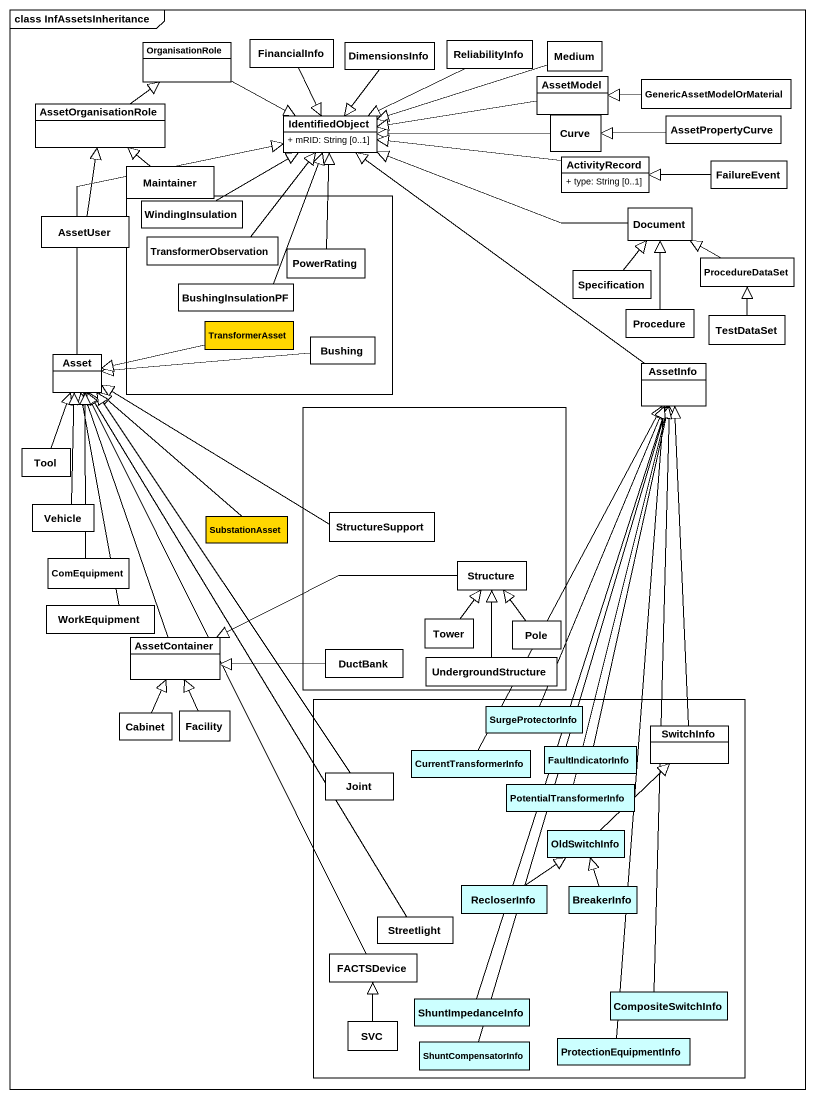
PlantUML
@startuml
mainframe class InfAssetsInheritance
hide circle
hide empty members
skinparam classAttributeIconSize 0
class OrganisationRole
class FinancialInfo #FFFFFF
class DimensionsInfo #FFFFFF
class ReliabilityInfo #FFFFFF
class Medium #FFFFFF
class AssetModel
class GenericAssetModelOrMaterial
class AssetOrganisationRole
class IdentifiedObject #FFFFFF {
  + mRID: String [0..1]
}
class Curve #FFFFFF
class AssetPropertyCurve #FFFFFF
class Maintainer
class ActivityRecord #FFFFFF {
  + type: String [0..1]
}
class FailureEvent #FFFFFF
class AssetUser
rectangle " " as rectangle1 #FFFFFF {
  class WindingInsulation #FFFFFF
  class TransformerObservation #FFFFFF
  class PowerRating #FFFFFF
  class BushingInsulationPF #FFFFFF
  class TransformerAsset #FFD700
  class Bushing #FFFFFF
}
class Document #FFFFFF
class Specification #FFFFFF
class ProcedureDataSet #FFFFFF
class Procedure
class TestDataSet #FFFFFF
class Asset #FFFFFF
class AssetInfo
class Tool
rectangle " " as rectangle2 #FFFFFF {
  class StructureSupport #FFFFFF
  class Structure #FFFFFF
  class Tower #FFFFFF
  class Pole #FFFFFF
  class DuctBank #FFFFFF
  class UndergroundStructure #FFFFFF
}
class Vehicle #FFFFFF
class SubstationAsset #FFD700
class ComEquipment #FFFFFF
class WorkEquipment #FFFFFF
class AssetContainer #FFFFFF
class Cabinet #FFFFFF
class Facility #FFFFFF
rectangle " " as rectangle3 {
  class SurgeProtectorInfo #CCFFFF
  class CurrentTransformerInfo #CCFFFF
  class FaultIndicatorInfo #CCFFFF
  class SwitchInfo
  class Joint #FFFFFF
  class PotentialTransformerInfo #CCFFFF
  class OldSwitchInfo #CCFFFF
  class RecloserInfo #CCFFFF
  class BreakerInfo #CCFFFF
  class Streetlight #FFFFFF
  class FACTSDevice #FFFFFF
  class SVC #FFFFFF
  class ShuntImpedanceInfo #CCFFFF
  class CompositeSwitchInfo #CCFFFF
  class ShuntCompensatorInfo #CCFFFF
  class ProtectionEquipmentInfo #CCFFFF
}
OrganisationRole -right-|> IdentifiedObject
FinancialInfo --|> IdentifiedObject
DimensionsInfo --|> IdentifiedObject
ReliabilityInfo -left-|> IdentifiedObject
Medium -left-|> IdentifiedObject
AssetModel -left-|> IdentifiedObject
GenericAssetModelOrMaterial -left-|> AssetModel
AssetOrganisationRole -up-|> OrganisationRole
Curve -left-|> IdentifiedObject
AssetPropertyCurve -left-|> Curve
Maintainer -up-|> AssetOrganisationRole
ActivityRecord -left-|> IdentifiedObject
FailureEvent -left-|> ActivityRecord
AssetUser -up-|> AssetOrganisationRole
WindingInsulation -right-|> IdentifiedObject
Document -left-|> IdentifiedObject
TransformerObservation -up-|> IdentifiedObject
PowerRating -up-|> IdentifiedObject
Specification -up-|> Document
ProcedureDataSet -left-|> Document
BushingInsulationPF -up-|> IdentifiedObject
Procedure -up-|> Document
TestDataSet -up-|> ProcedureDataSet
Asset -up-|> IdentifiedObject
TransformerAsset -left-|> Asset
Bushing -left-|> Asset
AssetInfo -up-|> IdentifiedObject
Tool -up-|> Asset
Vehicle -up-|> Asset
SubstationAsset -up-|> Asset
StructureSupport -left-|> Asset
ComEquipment -up-|> Asset
Structure -left-|> AssetContainer
WorkEquipment -up-|> Asset
Tower -up-|> Structure
Pole -up-|> Structure
AssetContainer -up-|> Asset
DuctBank -left-|> AssetContainer
UndergroundStructure -up-|> Structure
Cabinet -up-|> AssetContainer
Facility -up-|> AssetContainer
SurgeProtectorInfo -up-|> AssetInfo
CurrentTransformerInfo -up-|> AssetInfo
FaultIndicatorInfo -up-|> AssetInfo
SwitchInfo -up-|> AssetInfo
Joint -up-|> Asset
PotentialTransformerInfo -up-|> AssetInfo
OldSwitchInfo -up-|> SwitchInfo
RecloserInfo -up-|> OldSwitchInfo
BreakerInfo -up-|> OldSwitchInfo
Streetlight -up-|> Asset
FACTSDevice -up-|> Asset
SVC -up-|> FACTSDevice
ShuntImpedanceInfo -up-|> AssetInfo
CompositeSwitchInfo -up-|> AssetInfo
ShuntCompensatorInfo -up-|> AssetInfo
ProtectionEquipmentInfo -up-|> AssetInfo
@enduml
